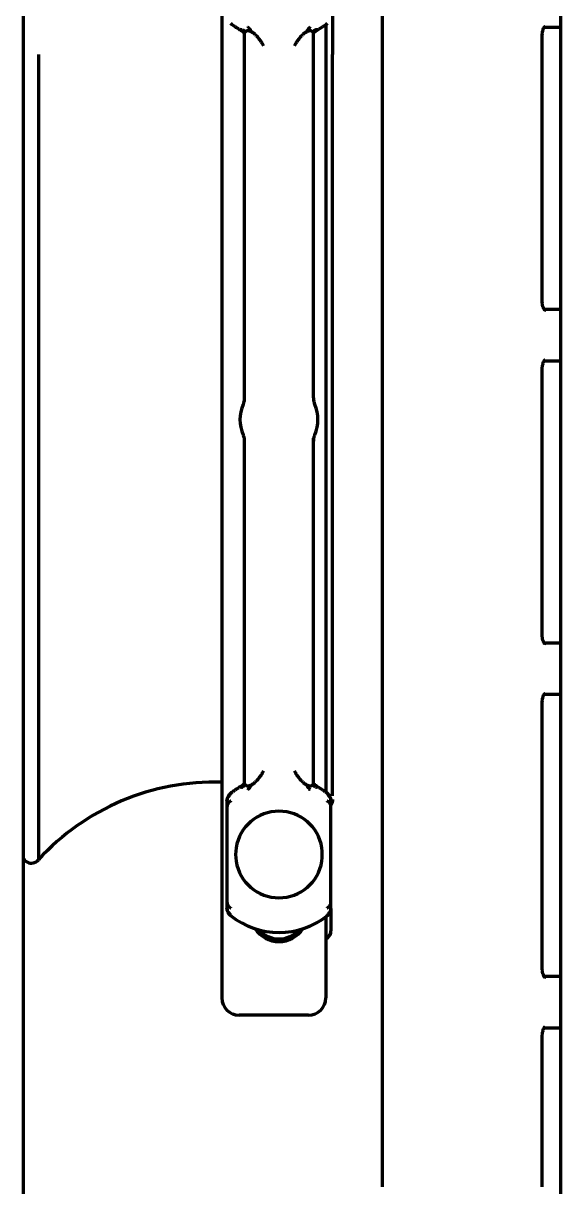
# Model space of a CAD drawing. Header units: inches. Extents: x -2405 to 7588, y 441 to 5654.
# Drawn here: x 5052.8 to 5083.8, y 2520.6 to 2587.8 of the extents above; entities that cross this region are included whole.
import ezdxf

# ---------------------------------------------------------------- set-up
doc = ezdxf.new("R2010")
doc.units = ezdxf.units.IN

msp = doc.modelspace()

# ---------------------------------------------------------------- linework, layer by layer
at = {"linetype": 'Continuous', "lineweight": 70}
for p, q in [((5052.807, 4100.528), (5052.807, 2435.328)), ((5083.807, 2461.128), (5083.807, 4099.128)), ((5064.257, 2701.878), (5064.257, 2531.528)), ((5070.666, 2585.978), (5070.666, 2640.924)), ((5073.511, 2619.528), (5073.511, 2520.629)), ((5069.557, 2587.225), (5069.513, 2587.276)), ((5070.257, 2587.702), (5070.257, 2543.404)), ((5083.808, 2587.528), (5082.841, 2587.528)), ((5065.557, 2587.223), (5065.557, 2565.978)), ((5069.557, 2566.154), (5069.557, 2587.224)), ((5082.738, 2571.778), (5082.738, 2587.028)), ((5053.686, 2585.978), (5053.686, 2539.5)), ((5070.617, 2585.978), (5070.617, 2543.194)), ((5082.879, 2571.278), (5083.808, 2571.278)), ((5083.808, 2568.278), (5082.841, 2568.278)), ((5082.738, 2552.528), (5082.738, 2567.778)), ((5069.631, 2565.776), (5069.632, 2565.774)), ((5065.484, 2564.029), (5065.483, 2564.032)), ((5069.557, 2543.882), (5069.557, 2563.827)), ((5065.557, 2563.652), (5065.557, 2543.882)), ((5082.879, 2552.028), (5083.808, 2552.028)), ((5083.808, 2549.028), (5082.841, 2549.028)), ((5082.738, 2533.278), (5082.738, 2548.528)), ((5064.761, 2543.328), (5064.803, 2543.274)), ((5070.311, 2543.274), (5070.354, 2543.328)), ((5064.557, 2542.554), (5064.557, 2537.052)), ((5070.557, 2537.052), (5070.557, 2542.554)), ((5064.803, 2536.332), (5064.761, 2536.278)), ((5070.354, 2536.278), (5070.311, 2536.332)), ((5070.557, 2536.687), (5070.557, 2535.395)), ((5070.257, 2536.203), (5070.257, 2531.528)), ((5070.357, 2534.98), (5070.257, 2534.903)), ((5082.879, 2532.778), (5083.808, 2532.778)), ((5069.257, 2530.528), (5065.257, 2530.528)), ((5083.808, 2529.778), (5082.841, 2529.778)), ((5082.738, 2520.628), (5082.738, 2529.278))]:
    msp.add_line(p, q, dxfattribs=at)
for centre, radius, start, end in [((5067.557, 2591.303), 4.5, 231.57762, 240.00161), ((5067.557, 2591.303), 4.5, 299.99838, 308.43273), ((5067.557, 2564.903), 2.25, 157.23257, 202.76743), ((5067.557, 2564.903), 2.25, 337.23257, 22.76743), ((5063.815, 2530.283), 13.695, 88.15107, 137.7005), ((5067.557, 2539.803), 4.5, 119.99839, 128.43252), ((5067.557, 2539.803), 4.5, 51.57673, 60.00161), ((5070.166, 2542.978), 0.5, 322.66489, 359.99842), ((5067.557, 2539.803), 2.5, 8.88512, 171.11488), ((5053.265, 2539.806), 0.5, 203.82246, 282.99146), ((5067.557, 2539.803), 2.5, 171.11488, 188.88512), ((5067.557, 2539.803), 2.5, 351.11488, 8.88512), ((5053.242, 2539.904), 0.6, 282.99146, 317.70051), ((5067.557, 2539.803), 2.5, 188.88512, 351.11488), ((5067.557, 2539.803), 4.5, 231.57763, 308.4734), ((5067.557, 2536.428), 1.65, 213.43781, 326.56219), ((5067.557, 2536.428), 1.5, 220.75313, 319.2525), ((5070.027, 2535.395), 0.53, 308.4745, 0), ((5065.257, 2531.528), 1, 180, 270), ((5069.257, 2531.528), 1, 270, 0)]:
    msp.add_arc(centre, radius, start, end, dxfattribs=at)
for centre, major_axis, ratio, start_param, end_param in [((5070.545, 2586.121), (1.342, 0.629), 0.999709, 1.654919, 1.870023), ((5064.57, 2544.985), (1.342, 0.629), 0.999709, 4.796512, 5.011616), ((5065.07, 2542.935), (-0.312, 0.391), 0.210527, 6.282797, 6.783546), ((5070.045, 2536.671), (0.312, -0.391), 0.212305, 0.000913, 0.500435)]:
    msp.add_ellipse(centre, major_axis=major_axis, ratio=ratio, start_param=start_param, end_param=end_param, dxfattribs=at)
for points, knots in [([(5065.443, 2587.409), (5065.431, 2587.408), (5065.409, 2587.408), (5065.383, 2587.407), (5065.362, 2587.406), (5065.345, 2587.406), (5065.331, 2587.405), (5065.322, 2587.405), (5065.314, 2587.405), (5065.309, 2587.405), (5065.308, 2587.406), (5065.307, 2587.406)], [0, 0, 0, 0, 0.111111, 0.222222, 0.333333, 0.444444, 0.555555, 0.666666, 0.777777, 0.888888, 1, 1, 1, 1]), ([(5065.307, 2587.406), (5065.308, 2587.405), (5065.308, 2587.405), (5065.309, 2587.405), (5065.309, 2587.405)], [0, 0, 0, 0, 0.799483, 1, 1, 1, 1]), ([(5065.979, 2587.273), (5065.94, 2587.295), (5065.901, 2587.312), (5065.852, 2587.325), (5065.843, 2587.328), (5065.824, 2587.332), (5065.814, 2587.333), (5065.787, 2587.337), (5065.769, 2587.338), (5065.744, 2587.338), (5065.736, 2587.337), (5065.72, 2587.336), (5065.712, 2587.334), (5065.69, 2587.33), (5065.676, 2587.326), (5065.657, 2587.318), (5065.651, 2587.315), (5065.64, 2587.308), (5065.623, 2587.298), (5065.61, 2587.285), (5065.602, 2587.276)], [0, 0, 0, 0, 0.25, 0.25, 0.3125, 0.3125, 0.375, 0.375, 0.5, 0.5, 0.5625, 0.5625, 0.625, 0.625, 0.75, 0.75, 0.8125, 0.8125, 0.875, 1, 1, 1, 1]), ([(5069.513, 2587.276), (5069.497, 2587.295), (5069.477, 2587.31), (5069.445, 2587.323), (5069.438, 2587.325), (5069.425, 2587.33), (5069.417, 2587.331), (5069.395, 2587.336), (5069.38, 2587.338), (5069.354, 2587.338), (5069.346, 2587.338), (5069.328, 2587.337), (5069.319, 2587.336), (5069.291, 2587.332), (5069.272, 2587.328), (5069.244, 2587.32), (5069.234, 2587.317), (5069.214, 2587.31), (5069.204, 2587.306), (5069.175, 2587.294), (5069.155, 2587.284), (5069.136, 2587.273)], [0, 0, 0, 0, 0.25, 0.25, 0.3125, 0.3125, 0.375, 0.375, 0.5, 0.5, 0.5625, 0.5625, 0.625, 0.625, 0.75, 0.75, 0.8125, 0.8125, 0.875, 0.875, 1, 1, 1, 1]), ([(5069.807, 2587.406), (5069.807, 2587.406), (5069.807, 2587.406), (5069.807, 2587.406), (5069.807, 2587.406), (5069.806, 2587.405), (5069.801, 2587.405), (5069.793, 2587.405), (5069.781, 2587.405), (5069.764, 2587.406), (5069.742, 2587.406), (5069.712, 2587.407), (5069.686, 2587.408), (5069.672, 2587.409), (5069.671, 2587.409), (5069.671, 2587.409)], [0, 0, 0, 0, 0.000001, 0.000001, 0.000001, 0.125, 0.25, 0.375, 0.5, 0.625, 0.749999, 0.874999, 0.999999, 0.999999, 1, 1, 1, 1]), ([(5082.738, 2587.028), (5082.739, 2587.104), (5082.749, 2587.246), (5082.795, 2587.43), (5082.85, 2587.553), (5082.881, 2587.594), (5082.885, 2587.598), (5082.885, 2587.598)], [0, 0, 0, 0, 0.239269, 0.485113, 0.691034, 0.916821, 1, 1, 1, 1]), ([(5082.884, 2571.208), (5082.885, 2571.208), (5082.883, 2571.21), (5082.857, 2571.241), (5082.806, 2571.346), (5082.76, 2571.507), (5082.741, 2571.661), (5082.738, 2571.754), (5082.738, 2571.778)], [0, 0, 0, 0, 0.064595, 0.272965, 0.480399, 0.692617, 0.92171, 1, 1, 1, 1]), ([(5082.738, 2567.778), (5082.739, 2567.854), (5082.749, 2567.996), (5082.795, 2568.18), (5082.85, 2568.303), (5082.881, 2568.344), (5082.885, 2568.348), (5082.885, 2568.348)], [0, 0, 0, 0, 0.239269, 0.485113, 0.691034, 0.916821, 1, 1, 1, 1]), ([(5065.554, 2566.154), (5065.555, 2566.122), (5065.555, 2566.046), (5065.536, 2565.939), (5065.511, 2565.849), (5065.493, 2565.8), (5065.484, 2565.777), (5065.482, 2565.772), (5065.481, 2565.77), (5065.481, 2565.769), (5065.48, 2565.768), (5065.48, 2565.767), (5065.48, 2565.768), (5065.482, 2565.772), (5065.483, 2565.774)], [0, 0, 0, 0, 0.192641, 0.46939, 0.660242, 0.766372, 0.796104, 0.80381, 0.809134, 0.815266, 0.825483, 0.848577, 0.923342, 1, 1, 1, 1]), ([(5069.631, 2565.776), (5069.631, 2565.777), (5069.619, 2565.807), (5069.575, 2565.932), (5069.558, 2566.056), (5069.559, 2566.154)], [0, 0, 0, 0, 0.009299, 0.261296, 1, 1, 1, 1]), ([(5065.484, 2564.03), (5065.484, 2564.029), (5065.495, 2564.001), (5065.533, 2563.89), (5065.563, 2563.764), (5065.555, 2563.668), (5065.553, 2563.653)], [0, 0, 0, 0, 0.009262, 0.246774, 0.884162, 1, 1, 1, 1]), ([(5069.561, 2563.652), (5069.559, 2563.684), (5069.559, 2563.761), (5069.578, 2563.867), (5069.604, 2563.957), (5069.622, 2564.006), (5069.631, 2564.028), (5069.633, 2564.034), (5069.634, 2564.036), (5069.634, 2564.037), (5069.634, 2564.038), (5069.635, 2564.039), (5069.634, 2564.037), (5069.633, 2564.034), (5069.632, 2564.031)], [0, 0, 0, 0, 0.194649, 0.470857, 0.661147, 0.766771, 0.796187, 0.803844, 0.809152, 0.815288, 0.825535, 0.848758, 0.924174, 1, 1, 1, 1]), ([(5082.884, 2551.958), (5082.885, 2551.958), (5082.883, 2551.96), (5082.857, 2551.991), (5082.806, 2552.096), (5082.76, 2552.257), (5082.741, 2552.411), (5082.738, 2552.504), (5082.738, 2552.528)], [0, 0, 0, 0, 0.064595, 0.272965, 0.480399, 0.692617, 0.92171, 1, 1, 1, 1]), ([(5082.738, 2548.528), (5082.739, 2548.604), (5082.749, 2548.746), (5082.795, 2548.93), (5082.85, 2549.053), (5082.881, 2549.094), (5082.885, 2549.098), (5082.885, 2549.098)], [0, 0, 0, 0, 0.239269, 0.485113, 0.691034, 0.916821, 1, 1, 1, 1]), ([(5065.307, 2543.7), (5065.307, 2543.7), (5065.307, 2543.7), (5065.308, 2543.7), (5065.308, 2543.7), (5065.309, 2543.7), (5065.314, 2543.7), (5065.322, 2543.7), (5065.334, 2543.7), (5065.35, 2543.7), (5065.373, 2543.699), (5065.402, 2543.698), (5065.428, 2543.698), (5065.443, 2543.697)], [0, 0, 0, 0, 0.000002, 0.000002, 0.000002, 0.125002, 0.250001, 0.375001, 0.500001, 0.625001, 0.75, 0.875, 1, 1, 1, 1]), ([(5065.602, 2543.83), (5065.618, 2543.811), (5065.638, 2543.796), (5065.67, 2543.783), (5065.676, 2543.78), (5065.69, 2543.776), (5065.697, 2543.774), (5065.719, 2543.77), (5065.735, 2543.768), (5065.76, 2543.768), (5065.769, 2543.768), (5065.787, 2543.769), (5065.796, 2543.77), (5065.823, 2543.774), (5065.842, 2543.778), (5065.871, 2543.786), (5065.881, 2543.789), (5065.9, 2543.796), (5065.91, 2543.799), (5065.94, 2543.812), (5065.959, 2543.821), (5065.979, 2543.832)], [0, 0, 0, 0, 0.25, 0.25, 0.3125, 0.3125, 0.375, 0.375, 0.5, 0.5, 0.5625, 0.5625, 0.625, 0.625, 0.75, 0.75, 0.8125, 0.8125, 0.875, 0.875, 1, 1, 1, 1]), ([(5069.136, 2543.832), (5069.175, 2543.811), (5069.214, 2543.794), (5069.262, 2543.78), (5069.272, 2543.778), (5069.291, 2543.774), (5069.3, 2543.772), (5069.328, 2543.769), (5069.345, 2543.768), (5069.371, 2543.768), (5069.379, 2543.769), (5069.395, 2543.77), (5069.403, 2543.771), (5069.425, 2543.776), (5069.438, 2543.78), (5069.457, 2543.788), (5069.464, 2543.791), (5069.475, 2543.798), (5069.491, 2543.808), (5069.505, 2543.82), (5069.513, 2543.83)], [0, 0, 0, 0, 0.25, 0.25, 0.3125, 0.3125, 0.375, 0.375, 0.5, 0.5, 0.5625, 0.5625, 0.625, 0.625, 0.75, 0.75, 0.8125, 0.8125, 0.875, 1, 1, 1, 1]), ([(5069.513, 2543.83), (5069.519, 2543.837), (5069.529, 2543.849), (5069.54, 2543.863), (5069.548, 2543.872), (5069.553, 2543.878), (5069.556, 2543.881), (5069.557, 2543.881), (5069.557, 2543.881)], [0, 0, 0, 0, 0.166664, 0.333327, 0.499991, 0.666654, 0.833318, 1, 1, 1, 1]), ([(5069.672, 2543.697), (5069.684, 2543.697), (5069.705, 2543.698), (5069.732, 2543.699), (5069.753, 2543.7), (5069.77, 2543.7), (5069.783, 2543.7), (5069.793, 2543.7), (5069.801, 2543.7), (5069.806, 2543.7), (5069.807, 2543.7), (5069.807, 2543.7)], [0, 0, 0, 0, 0.111111, 0.222222, 0.333333, 0.444444, 0.555555, 0.666666, 0.777777, 0.888888, 1, 1, 1, 1]), ([(5069.807, 2543.7), (5069.807, 2543.7), (5069.806, 2543.701), (5069.806, 2543.701), (5069.806, 2543.701)], [0, 0, 0, 0, 0.799482, 1, 1, 1, 1]), ([(5064.759, 2543.327), (5064.756, 2543.325), (5064.75, 2543.319), (5064.74, 2543.312), (5064.731, 2543.303), (5064.722, 2543.295), (5064.713, 2543.286), (5064.704, 2543.277), (5064.695, 2543.267), (5064.686, 2543.257), (5064.678, 2543.247), (5064.669, 2543.237), (5064.661, 2543.226), (5064.653, 2543.215), (5064.645, 2543.203), (5064.638, 2543.191), (5064.63, 2543.179), (5064.623, 2543.167), (5064.616, 2543.154), (5064.611, 2543.143), (5064.606, 2543.133), (5064.603, 2543.125), (5064.599, 2543.115), (5064.594, 2543.105), (5064.59, 2543.093), (5064.585, 2543.081), (5064.581, 2543.067), (5064.576, 2543.051), (5064.572, 2543.035), (5064.568, 2543.017), (5064.565, 2542.998), (5064.562, 2542.978), (5064.559, 2542.957), (5064.558, 2542.934), (5064.558, 2542.919), (5064.557, 2542.911)], [0, 0, 0, 0, 0.025171, 0.050666, 0.076486, 0.102633, 0.129109, 0.155914, 0.18305, 0.210518, 0.238318, 0.266453, 0.294923, 0.323728, 0.352869, 0.382347, 0.412161, 0.442313, 0.472802, 0.503628, 0.520183, 0.539089, 0.56035, 0.583969, 0.609949, 0.638294, 0.669006, 0.702086, 0.737538, 0.775362, 0.815557, 0.858122, 0.903055, 0.950349, 1, 1, 1, 1]), ([(5064.557, 2542.911), (5064.557, 2542.914), (5064.558, 2542.921), (5064.558, 2542.93), (5064.559, 2542.939), (5064.559, 2542.948), (5064.561, 2542.957), (5064.562, 2542.966), (5064.563, 2542.974), (5064.565, 2542.983), (5064.567, 2542.991), (5064.569, 2542.999), (5064.571, 2543.006), (5064.573, 2543.014), (5064.575, 2543.021), (5064.578, 2543.028), (5064.58, 2543.035), (5064.583, 2543.041), (5064.585, 2543.048), (5064.588, 2543.054), (5064.59, 2543.06), (5064.593, 2543.066), (5064.596, 2543.071), (5064.599, 2543.077), (5064.601, 2543.082), (5064.604, 2543.087), (5064.607, 2543.092), (5064.612, 2543.101), (5064.621, 2543.115), (5064.634, 2543.133), (5064.647, 2543.15), (5064.661, 2543.166), (5064.676, 2543.182), (5064.691, 2543.197), (5064.707, 2543.211), (5064.724, 2543.224), (5064.74, 2543.236), (5064.752, 2543.244), (5064.757, 2543.247)], [0, 0, 0, 0, 0.024973, 0.049479, 0.073516, 0.097084, 0.120183, 0.142811, 0.16497, 0.186657, 0.207874, 0.228619, 0.248894, 0.268697, 0.28803, 0.306892, 0.325284, 0.343205, 0.360656, 0.377639, 0.394152, 0.410196, 0.425772, 0.440881, 0.455523, 0.469698, 0.483407, 0.496651, 0.550923, 0.604307, 0.656806, 0.708423, 0.759165, 0.809037, 0.858048, 0.906205, 0.953519, 1, 1, 1, 1]), ([(5070.557, 2542.911), (5070.557, 2542.915), (5070.557, 2542.922), (5070.557, 2542.933), (5070.556, 2542.943), (5070.555, 2542.953), (5070.555, 2542.963), (5070.554, 2542.973), (5070.552, 2542.982), (5070.551, 2542.992), (5070.549, 2543), (5070.548, 2543.009), (5070.546, 2543.018), (5070.545, 2543.026), (5070.543, 2543.034), (5070.541, 2543.041), (5070.539, 2543.049), (5070.537, 2543.056), (5070.535, 2543.063), (5070.533, 2543.069), (5070.531, 2543.076), (5070.529, 2543.082), (5070.527, 2543.088), (5070.525, 2543.094), (5070.523, 2543.099), (5070.521, 2543.104), (5070.519, 2543.109), (5070.517, 2543.114), (5070.515, 2543.118), (5070.513, 2543.123), (5070.511, 2543.127), (5070.509, 2543.13), (5070.508, 2543.134), (5070.506, 2543.137), (5070.501, 2543.147), (5070.493, 2543.164), (5070.48, 2543.186), (5070.466, 2543.208), (5070.452, 2543.228), (5070.437, 2543.247), (5070.421, 2543.265), (5070.406, 2543.282), (5070.389, 2543.298), (5070.373, 2543.313), (5070.361, 2543.323), (5070.356, 2543.327)], [0, 0, 0, 0, 0.022871, 0.045255, 0.067151, 0.088558, 0.109477, 0.129906, 0.149846, 0.169295, 0.188253, 0.206721, 0.224697, 0.242183, 0.259177, 0.27568, 0.291693, 0.307214, 0.322245, 0.336784, 0.350834, 0.364392, 0.377461, 0.39004, 0.40213, 0.41373, 0.424842, 0.435464, 0.445599, 0.455245, 0.464404, 0.473075, 0.481259, 0.488956, 0.496167, 0.551431, 0.605603, 0.658683, 0.710673, 0.761578, 0.8114, 0.860146, 0.907823, 0.954438, 1, 1, 1, 1]), ([(5070.357, 2543.247), (5070.36, 2543.245), (5070.366, 2543.241), (5070.375, 2543.235), (5070.384, 2543.229), (5070.393, 2543.222), (5070.401, 2543.215), (5070.41, 2543.208), (5070.418, 2543.201), (5070.426, 2543.194), (5070.435, 2543.186), (5070.443, 2543.178), (5070.45, 2543.17), (5070.458, 2543.161), (5070.465, 2543.153), (5070.472, 2543.144), (5070.479, 2543.135), (5070.486, 2543.125), (5070.493, 2543.116), (5070.499, 2543.106), (5070.505, 2543.097), (5070.511, 2543.087), (5070.516, 2543.077), (5070.522, 2543.066), (5070.527, 2543.054), (5070.532, 2543.041), (5070.537, 2543.028), (5070.542, 2543.014), (5070.546, 2542.998), (5070.55, 2542.983), (5070.553, 2542.966), (5070.555, 2542.948), (5070.557, 2542.93), (5070.557, 2542.917), (5070.557, 2542.911)], [0, 0, 0, 0, 0.024355, 0.04894, 0.073756, 0.098805, 0.124087, 0.149606, 0.175361, 0.201355, 0.227588, 0.254061, 0.280776, 0.307734, 0.334935, 0.36238, 0.39007, 0.418005, 0.446186, 0.474613, 0.503287, 0.530252, 0.559079, 0.589773, 0.622339, 0.65678, 0.693098, 0.731298, 0.77138, 0.813344, 0.857191, 0.902919, 0.950523, 1, 1, 1, 1]), ([(5064.782, 2542.886), (5064.778, 2542.884), (5064.772, 2542.88), (5064.763, 2542.875), (5064.753, 2542.869), (5064.744, 2542.863), (5064.735, 2542.857), (5064.726, 2542.851), (5064.717, 2542.845), (5064.708, 2542.838), (5064.7, 2542.831), (5064.691, 2542.824), (5064.683, 2542.816), (5064.675, 2542.809), (5064.667, 2542.801), (5064.659, 2542.793), (5064.651, 2542.784), (5064.644, 2542.776), (5064.636, 2542.767), (5064.629, 2542.758), (5064.623, 2542.749), (5064.616, 2542.74), (5064.61, 2542.731), (5064.604, 2542.721), (5064.599, 2542.711), (5064.593, 2542.7), (5064.587, 2542.689), (5064.582, 2542.676), (5064.577, 2542.663), (5064.572, 2542.65), (5064.568, 2542.635), (5064.564, 2542.62), (5064.561, 2542.604), (5064.559, 2542.588), (5064.558, 2542.571), (5064.557, 2542.559), (5064.557, 2542.554)], [0, 0, 0, 0, 0.023051, 0.046302, 0.069757, 0.093418, 0.117289, 0.141371, 0.165669, 0.190184, 0.214918, 0.239874, 0.265054, 0.29046, 0.316093, 0.341956, 0.368049, 0.394373, 0.420931, 0.447722, 0.474747, 0.502007, 0.52759, 0.55469, 0.583315, 0.61347, 0.645164, 0.678399, 0.71318, 0.749511, 0.787392, 0.826825, 0.867806, 0.910333, 0.954401, 1, 1, 1, 1]), ([(5070.557, 2542.554), (5070.557, 2542.556), (5070.557, 2542.562), (5070.557, 2542.571), (5070.556, 2542.579), (5070.555, 2542.587), (5070.555, 2542.595), (5070.553, 2542.603), (5070.552, 2542.611), (5070.551, 2542.618), (5070.549, 2542.625), (5070.547, 2542.633), (5070.545, 2542.64), (5070.543, 2542.647), (5070.541, 2542.653), (5070.539, 2542.66), (5070.536, 2542.666), (5070.534, 2542.673), (5070.531, 2542.679), (5070.529, 2542.685), (5070.526, 2542.69), (5070.524, 2542.696), (5070.521, 2542.701), (5070.518, 2542.707), (5070.515, 2542.712), (5070.513, 2542.717), (5070.51, 2542.722), (5070.507, 2542.726), (5070.504, 2542.731), (5070.501, 2542.735), (5070.496, 2542.744), (5070.487, 2542.756), (5070.474, 2542.773), (5070.46, 2542.788), (5070.446, 2542.803), (5070.431, 2542.817), (5070.416, 2542.83), (5070.4, 2542.843), (5070.384, 2542.854), (5070.367, 2542.866), (5070.35, 2542.876), (5070.339, 2542.883), (5070.333, 2542.886)], [0, 0, 0, 0, 0.022145, 0.043936, 0.06537, 0.086448, 0.107169, 0.12753, 0.147533, 0.167177, 0.186461, 0.205385, 0.223948, 0.242152, 0.259995, 0.277478, 0.294602, 0.311365, 0.327769, 0.343815, 0.359501, 0.37483, 0.389801, 0.404416, 0.418674, 0.432577, 0.446125, 0.459319, 0.47216, 0.484648, 0.496785, 0.546297, 0.595032, 0.642993, 0.690188, 0.736624, 0.782312, 0.827263, 0.871492, 0.915013, 0.957843, 1, 1, 1, 1]), ([(5064.557, 2537.052), (5064.557, 2537.049), (5064.557, 2537.044), (5064.558, 2537.035), (5064.558, 2537.027), (5064.559, 2537.019), (5064.56, 2537.011), (5064.561, 2537.003), (5064.563, 2536.995), (5064.564, 2536.988), (5064.566, 2536.98), (5064.568, 2536.973), (5064.569, 2536.966), (5064.571, 2536.959), (5064.574, 2536.952), (5064.576, 2536.946), (5064.578, 2536.939), (5064.581, 2536.933), (5064.583, 2536.927), (5064.586, 2536.921), (5064.588, 2536.915), (5064.591, 2536.91), (5064.594, 2536.904), (5064.597, 2536.899), (5064.599, 2536.894), (5064.602, 2536.889), (5064.605, 2536.884), (5064.608, 2536.879), (5064.611, 2536.875), (5064.613, 2536.87), (5064.619, 2536.862), (5064.628, 2536.849), (5064.641, 2536.833), (5064.654, 2536.818), (5064.669, 2536.803), (5064.683, 2536.789), (5064.699, 2536.776), (5064.715, 2536.763), (5064.731, 2536.751), (5064.747, 2536.74), (5064.764, 2536.73), (5064.776, 2536.723), (5064.782, 2536.72)], [0, 0, 0, 0, 0.022174, 0.043992, 0.065454, 0.086559, 0.107306, 0.127693, 0.147722, 0.16739, 0.186699, 0.205647, 0.224234, 0.24246, 0.260326, 0.277831, 0.294975, 0.31176, 0.328185, 0.34425, 0.359956, 0.375304, 0.390294, 0.404926, 0.419202, 0.433122, 0.446686, 0.459896, 0.472753, 0.485256, 0.497408, 0.546852, 0.595521, 0.643419, 0.690553, 0.736931, 0.782562, 0.827459, 0.871636, 0.915107, 0.957889, 1, 1, 1, 1]), ([(5070.333, 2536.72), (5070.336, 2536.722), (5070.343, 2536.725), (5070.352, 2536.731), (5070.361, 2536.737), (5070.371, 2536.742), (5070.38, 2536.749), (5070.389, 2536.755), (5070.398, 2536.761), (5070.406, 2536.768), (5070.415, 2536.775), (5070.424, 2536.782), (5070.432, 2536.79), (5070.44, 2536.797), (5070.448, 2536.805), (5070.456, 2536.813), (5070.464, 2536.822), (5070.471, 2536.83), (5070.478, 2536.839), (5070.485, 2536.848), (5070.492, 2536.857), (5070.498, 2536.866), (5070.505, 2536.875), (5070.51, 2536.885), (5070.516, 2536.895), (5070.522, 2536.906), (5070.527, 2536.918), (5070.533, 2536.93), (5070.538, 2536.943), (5070.542, 2536.956), (5070.547, 2536.971), (5070.55, 2536.986), (5070.553, 2537.001), (5070.555, 2537.018), (5070.557, 2537.035), (5070.557, 2537.046), (5070.557, 2537.052)], [0, 0, 0, 0, 0.023097, 0.046395, 0.069897, 0.093606, 0.117525, 0.141658, 0.166006, 0.190572, 0.215358, 0.240367, 0.265601, 0.291062, 0.316751, 0.34267, 0.36882, 0.395203, 0.421819, 0.44867, 0.475757, 0.503078, 0.528611, 0.555657, 0.584223, 0.614317, 0.645944, 0.679109, 0.713816, 0.750069, 0.787867, 0.827213, 0.868103, 0.910536, 0.954504, 1, 1, 1, 1]), ([(5064.757, 2536.359), (5064.754, 2536.361), (5064.748, 2536.364), (5064.739, 2536.371), (5064.731, 2536.377), (5064.722, 2536.384), (5064.713, 2536.39), (5064.705, 2536.398), (5064.696, 2536.405), (5064.688, 2536.412), (5064.68, 2536.42), (5064.672, 2536.428), (5064.664, 2536.436), (5064.657, 2536.445), (5064.649, 2536.453), (5064.642, 2536.462), (5064.635, 2536.471), (5064.628, 2536.48), (5064.622, 2536.49), (5064.615, 2536.5), (5064.61, 2536.509), (5064.604, 2536.519), (5064.598, 2536.529), (5064.593, 2536.54), (5064.588, 2536.552), (5064.582, 2536.565), (5064.577, 2536.578), (5064.573, 2536.592), (5064.569, 2536.607), (5064.565, 2536.623), (5064.562, 2536.64), (5064.559, 2536.658), (5064.558, 2536.676), (5064.558, 2536.688), (5064.557, 2536.695)], [0, 0, 0, 0, 0.024357, 0.048944, 0.073762, 0.098813, 0.124098, 0.149618, 0.175376, 0.201372, 0.227608, 0.254084, 0.280802, 0.307763, 0.334967, 0.362416, 0.390109, 0.418048, 0.446233, 0.474664, 0.503341, 0.530295, 0.559113, 0.589798, 0.622356, 0.65679, 0.693104, 0.731299, 0.771378, 0.813341, 0.857187, 0.902915, 0.950521, 1, 1, 1, 1]), ([(5064.557, 2536.695), (5064.557, 2536.691), (5064.558, 2536.684), (5064.558, 2536.673), (5064.558, 2536.663), (5064.559, 2536.653), (5064.56, 2536.643), (5064.561, 2536.633), (5064.562, 2536.624), (5064.564, 2536.614), (5064.565, 2536.605), (5064.567, 2536.597), (5064.568, 2536.588), (5064.57, 2536.58), (5064.572, 2536.572), (5064.574, 2536.564), (5064.576, 2536.557), (5064.578, 2536.55), (5064.58, 2536.543), (5064.582, 2536.536), (5064.584, 2536.53), (5064.586, 2536.524), (5064.588, 2536.518), (5064.59, 2536.512), (5064.592, 2536.507), (5064.594, 2536.502), (5064.596, 2536.497), (5064.598, 2536.492), (5064.6, 2536.488), (5064.602, 2536.483), (5064.603, 2536.479), (5064.605, 2536.476), (5064.607, 2536.472), (5064.608, 2536.469), (5064.613, 2536.459), (5064.622, 2536.442), (5064.634, 2536.419), (5064.648, 2536.398), (5064.663, 2536.378), (5064.678, 2536.359), (5064.693, 2536.341), (5064.709, 2536.323), (5064.725, 2536.308), (5064.742, 2536.293), (5064.753, 2536.283), (5064.759, 2536.279)], [0, 0, 0, 0, 0.022864, 0.045241, 0.067131, 0.088533, 0.109447, 0.129871, 0.149806, 0.169251, 0.188206, 0.20667, 0.224644, 0.242128, 0.25912, 0.275622, 0.291634, 0.307154, 0.322185, 0.336725, 0.350775, 0.364335, 0.377406, 0.389987, 0.402079, 0.413682, 0.424797, 0.435423, 0.445562, 0.455213, 0.464376, 0.473053, 0.481243, 0.488947, 0.496164, 0.551428, 0.605599, 0.65868, 0.71067, 0.761575, 0.811398, 0.860144, 0.907821, 0.954437, 1, 1, 1, 1]), ([(5070.557, 2536.695), (5070.557, 2536.692), (5070.557, 2536.685), (5070.557, 2536.676), (5070.556, 2536.667), (5070.555, 2536.658), (5070.554, 2536.649), (5070.553, 2536.64), (5070.551, 2536.632), (5070.55, 2536.624), (5070.548, 2536.616), (5070.546, 2536.608), (5070.544, 2536.6), (5070.542, 2536.593), (5070.54, 2536.586), (5070.537, 2536.578), (5070.535, 2536.572), (5070.532, 2536.565), (5070.53, 2536.559), (5070.527, 2536.552), (5070.524, 2536.546), (5070.522, 2536.541), (5070.519, 2536.535), (5070.516, 2536.529), (5070.513, 2536.524), (5070.511, 2536.519), (5070.508, 2536.514), (5070.502, 2536.505), (5070.494, 2536.491), (5070.481, 2536.473), (5070.468, 2536.456), (5070.454, 2536.439), (5070.439, 2536.424), (5070.423, 2536.409), (5070.407, 2536.395), (5070.391, 2536.382), (5070.374, 2536.37), (5070.363, 2536.362), (5070.357, 2536.358)], [0, 0, 0, 0, 0.024704, 0.048963, 0.072775, 0.09614, 0.119057, 0.141526, 0.163546, 0.185118, 0.206241, 0.226915, 0.24714, 0.266916, 0.286243, 0.305121, 0.323551, 0.341532, 0.359066, 0.376152, 0.392791, 0.408984, 0.42473, 0.440031, 0.454887, 0.469298, 0.483265, 0.496789, 0.550956, 0.604254, 0.656687, 0.708259, 0.758975, 0.808843, 0.857869, 0.906064, 0.953438, 1, 1, 1, 1]), ([(5070.357, 2536.28), (5070.36, 2536.282), (5070.366, 2536.287), (5070.375, 2536.295), (5070.385, 2536.303), (5070.394, 2536.312), (5070.403, 2536.321), (5070.411, 2536.33), (5070.42, 2536.339), (5070.429, 2536.349), (5070.437, 2536.359), (5070.446, 2536.37), (5070.454, 2536.38), (5070.462, 2536.392), (5070.47, 2536.403), (5070.477, 2536.415), (5070.484, 2536.427), (5070.491, 2536.439), (5070.498, 2536.452), (5070.504, 2536.463), (5070.508, 2536.472), (5070.511, 2536.48), (5070.515, 2536.489), (5070.519, 2536.499), (5070.524, 2536.51), (5070.528, 2536.523), (5070.533, 2536.536), (5070.537, 2536.552), (5070.542, 2536.568), (5070.546, 2536.586), (5070.55, 2536.605), (5070.553, 2536.626), (5070.555, 2536.648), (5070.557, 2536.671), (5070.557, 2536.687), (5070.557, 2536.695)], [0, 0, 0, 0, 0.025024, 0.050378, 0.076062, 0.102079, 0.128429, 0.155115, 0.182136, 0.209495, 0.237192, 0.265228, 0.293604, 0.32232, 0.351377, 0.380775, 0.410515, 0.440597, 0.47102, 0.501786, 0.516805, 0.534413, 0.554612, 0.577405, 0.602796, 0.630788, 0.661384, 0.694587, 0.730398, 0.768819, 0.809849, 0.853486, 0.899727, 0.948568, 1, 1, 1, 1]), ([(5070.357, 2535.059), (5070.36, 2535.061), (5070.366, 2535.065), (5070.375, 2535.071), (5070.384, 2535.077), (5070.393, 2535.084), (5070.401, 2535.09), (5070.41, 2535.098), (5070.418, 2535.105), (5070.426, 2535.112), (5070.435, 2535.12), (5070.443, 2535.128), (5070.45, 2535.136), (5070.458, 2535.145), (5070.465, 2535.153), (5070.472, 2535.162), (5070.479, 2535.171), (5070.486, 2535.18), (5070.493, 2535.19), (5070.499, 2535.2), (5070.505, 2535.209), (5070.511, 2535.219), (5070.516, 2535.229), (5070.522, 2535.24), (5070.527, 2535.252), (5070.532, 2535.265), (5070.537, 2535.278), (5070.542, 2535.292), (5070.546, 2535.307), (5070.55, 2535.323), (5070.553, 2535.34), (5070.555, 2535.358), (5070.557, 2535.376), (5070.557, 2535.388), (5070.557, 2535.395)], [0, 0, 0, 0, 0.024355, 0.04894, 0.073756, 0.098805, 0.124087, 0.149606, 0.175361, 0.201354, 0.227587, 0.254061, 0.280776, 0.307733, 0.334934, 0.362379, 0.390069, 0.418004, 0.446185, 0.474612, 0.503286, 0.530249, 0.559075, 0.589768, 0.622333, 0.656773, 0.693092, 0.731292, 0.771374, 0.813339, 0.857187, 0.902916, 0.950522, 1, 1, 1, 1]), ([(5082.884, 2532.708), (5082.885, 2532.708), (5082.883, 2532.71), (5082.857, 2532.741), (5082.806, 2532.846), (5082.76, 2533.007), (5082.741, 2533.161), (5082.738, 2533.254), (5082.738, 2533.278)], [0, 0, 0, 0, 0.064595, 0.272965, 0.480399, 0.692617, 0.92171, 1, 1, 1, 1]), ([(5082.738, 2529.278), (5082.739, 2529.354), (5082.749, 2529.496), (5082.795, 2529.68), (5082.85, 2529.803), (5082.881, 2529.844), (5082.885, 2529.848), (5082.885, 2529.848)], [0, 0, 0, 0, 0.239269, 0.485113, 0.691034, 0.916821, 1, 1, 1, 1])]:
    msp.add_open_spline(points, degree=3, knots=knots, dxfattribs=at)
for points, weights in [([(5065.307, 2587.406), (5065.397, 2587.354), (5065.481, 2587.294), (5065.558, 2587.225)], [1.00266270954, 0.999112430153, 0.999112430153, 1.00266270954]), ([(5065.762, 2587.567), (5065.842, 2587.483), (5065.915, 2587.385), (5065.979, 2587.274)], [1.0519813924, 1.03075909864, 1.01603507857, 1.00780933218]), ([(5069.672, 2587.409), (5069.616, 2587.368), (5069.563, 2587.324), (5069.513, 2587.276)], [1.00266264298, 1.00023799031, 0.999469288309, 1.00035653698]), ([(5065.443, 2543.697), (5065.498, 2543.738), (5065.551, 2543.782), (5065.602, 2543.83)], [1.00266264298, 1.00023799031, 0.999469288309, 1.00035653698]), ([(5069.352, 2543.539), (5069.273, 2543.623), (5069.2, 2543.721), (5069.136, 2543.832)], [1.05198127797, 1.03075900917, 1.01603501308, 1.00780928969]), ([(5069.807, 2543.7), (5069.718, 2543.752), (5069.634, 2543.812), (5069.557, 2543.881)], [1.00266270954, 0.999112430153, 0.999112430153, 1.00266270954])]:
    msp.add_rational_spline(points, weights, degree=3, dxfattribs=at)
for points in [[(5065.443, 2587.409), (5065.498, 2587.368), (5065.551, 2587.324), (5065.602, 2587.276)], [(5065.602, 2587.276), (5065.596, 2587.269), (5065.586, 2587.257), (5065.574, 2587.243), (5065.567, 2587.234), (5065.562, 2587.228), (5065.559, 2587.225), (5065.558, 2587.224), (5065.558, 2587.225)], [(5066.157, 2587.147), (5066.144, 2587.16), (5066.116, 2587.184), (5066.072, 2587.217), (5066.026, 2587.247), (5065.995, 2587.265), (5065.979, 2587.274)], [(5069.136, 2587.274), (5069.12, 2587.265), (5069.088, 2587.247), (5069.042, 2587.217), (5068.998, 2587.184), (5068.971, 2587.16), (5068.957, 2587.147)], [(5069.353, 2587.567), (5069.273, 2587.482), (5069.2, 2587.383), (5069.136, 2587.274)], [(5069.807, 2587.406), (5069.718, 2587.354), (5069.634, 2587.293), (5069.557, 2587.224)], [(5066.657, 2586.472), (5066.647, 2586.496), (5066.624, 2586.547), (5066.582, 2586.628), (5066.529, 2586.717), (5066.463, 2586.813), (5066.38, 2586.918), (5066.281, 2587.028), (5066.201, 2587.107), (5066.157, 2587.147)], [(5068.957, 2587.147), (5068.914, 2587.107), (5068.834, 2587.028), (5068.735, 2586.918), (5068.652, 2586.813), (5068.586, 2586.717), (5068.533, 2586.628), (5068.491, 2586.547), (5068.468, 2586.496), (5068.457, 2586.472)], [(5066.657, 2544.634), (5066.647, 2544.609), (5066.624, 2544.558), (5066.582, 2544.479), (5066.529, 2544.389), (5066.463, 2544.293), (5066.381, 2544.189), (5066.281, 2544.078), (5066.201, 2543.999), (5066.157, 2543.958)], [(5068.957, 2543.958), (5068.914, 2543.999), (5068.834, 2544.078), (5068.734, 2544.189), (5068.652, 2544.293), (5068.585, 2544.389), (5068.532, 2544.479), (5068.491, 2544.558), (5068.468, 2544.609), (5068.457, 2544.634)], [(5065.307, 2543.7), (5065.397, 2543.752), (5065.481, 2543.813), (5065.557, 2543.881)], [(5065.558, 2543.881), (5065.558, 2543.881), (5065.559, 2543.881), (5065.562, 2543.878), (5065.567, 2543.872), (5065.574, 2543.863), (5065.586, 2543.849), (5065.596, 2543.837), (5065.602, 2543.83)], [(5065.762, 2543.539), (5065.842, 2543.624), (5065.915, 2543.722), (5065.979, 2543.832)], [(5065.979, 2543.832), (5065.995, 2543.841), (5066.026, 2543.859), (5066.072, 2543.889), (5066.116, 2543.922), (5066.144, 2543.946), (5066.157, 2543.958)], [(5068.957, 2543.958), (5068.971, 2543.946), (5068.998, 2543.922), (5069.042, 2543.889), (5069.088, 2543.859), (5069.12, 2543.841), (5069.136, 2543.832)], [(5069.671, 2543.697), (5069.616, 2543.738), (5069.563, 2543.782), (5069.513, 2543.83)], [(5064.557, 2542.911), (5064.557, 2542.794), (5064.557, 2542.675), (5064.557, 2542.554)], [(5070.557, 2542.554), (5070.557, 2542.675), (5070.557, 2542.794), (5070.557, 2542.911)], [(5064.557, 2537.052), (5064.557, 2536.931), (5064.557, 2536.812), (5064.557, 2536.695)], [(5070.557, 2536.695), (5070.557, 2536.812), (5070.557, 2536.931), (5070.557, 2537.052)]]:
    msp.add_open_spline(points, degree=3, dxfattribs=at)

doc.saveas('drawing.dxf')
